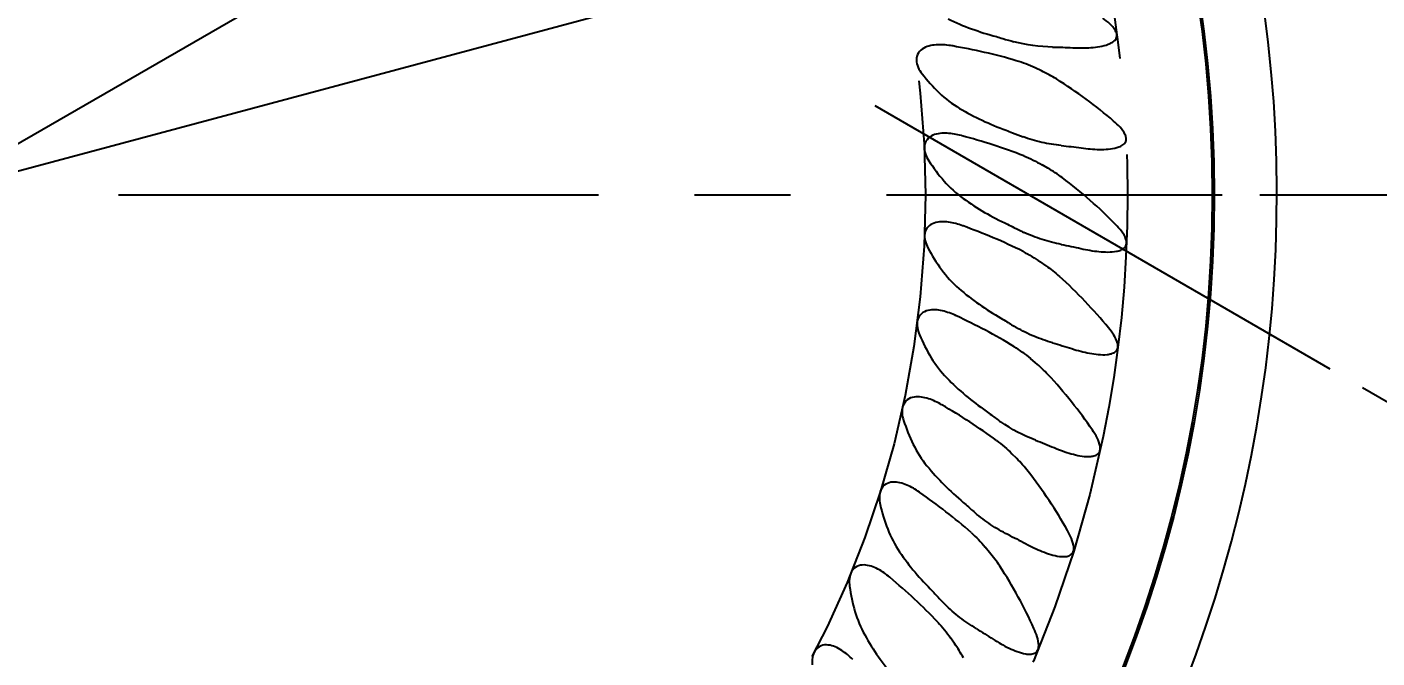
# Model space of a CAD drawing. Header units: millimetres. Extents: x 10 to 412, y 8 to 584.
# Drawn here: x 330.28 to 366, y 241.71 to 258.41 of the extents above; entities that cross this region are included whole.
import ezdxf

# ---------------------------------------------------------------- set-up
doc = ezdxf.new("R2010")
doc.units = ezdxf.units.MM
doc.linetypes.add('CENTERX2', pattern=[20.32, 12.7, -2.54, 2.54, -2.54])
doc.layers.add('CENTERLINE', color=4, linetype='CENTERX2')
doc.layers.add('DIMENSIONS', color=2, linetype='Continuous')
doc.layers.add('OUTLINE', color=7, linetype='Continuous', lineweight=25)
doc.styles.add('SLDTEXTSTYLE0', font='TXT', dxfattribs={"width": 0.75})
doc.dimstyles.new('SLDDIMSTYLE13', dxfattribs={"dimtxt": 3.5, "dimasz": 2, "dimexe": 0, "dimexo": 0.0625, "dimgap": 0.875, "dimtad": 1, "dimrnd": 1e-09, "dimzin": 12, "dimdsep": 46, "dimtxsty": 'SLDTEXTSTYLE0', "dimblk1": 'NONE', "dimsah": 1, "dimcen": 0, "dimadec": 0, "dimazin": 3, "dimtfac": 1, "dimtmove": 0, "dimatfit": 3, "dimldrblk": 'NONE', "dimfxl": 0, "dimfrac": 2, "dimtolj": 1, "dimtzin": 12, "dimarcsym": 0})
doc.dimstyles.new('SLDDIMSTYLE14', dxfattribs={"dimtxt": 3.5, "dimasz": 2, "dimexe": 0, "dimexo": 0.0625, "dimgap": 0.875, "dimtad": 1, "dimdec": 4, "dimzin": 12, "dimdsep": 46, "dimtxsty": 'SLDTEXTSTYLE0', "dimsah": 1, "dimcen": 0.09, "dimadec": 0, "dimazin": 3, "dimtfac": 1, "dimtdec": 0, "dimtofl": 0, "dimtmove": 0, "dimatfit": 3, "dimfxl": 0, "dimfrac": 2, "dimtolj": 1, "dimtzin": 12, "dimarcsym": 0})

# ---------------------------------------------------------------- blocks, each defined once
blk = doc.blocks.new('_D_41')
at = {"layer": 'DIMENSIONS'}
for q in [(375.287, 281.441), (300.246, 238.116)]:
    blk.add_line((355.154, 269.817), q, dxfattribs=at)
blk.add_solid([(355.154, 269.817), (357.136, 270.384), (356.636, 271.25)], dxfattribs=at)
at = {"layer": 'DIMENSIONS', "char_height": 3.5, "attachment_point": 1, "rotation": 30, "style": 'SLDTEXTSTYLE0'}
for s, insert in [('63,4', (363.823, 280.026)), ('%%c', (359.254, 277.388))]:
    blk.add_mtext(s, dxfattribs=dict(at, insert=insert))
blk = doc.blocks.new('_None')
blk = doc.blocks.new('_D_42')
at = {"layer": 'DIMENSIONS'}
for q in [(381.537, 268.392), (302.246, 247.146)]:
    blk.add_line((353.154, 260.787), q, dxfattribs=at)
blk.add_solid([(353.154, 260.787), (355.216, 260.822), (354.957, 261.788)], dxfattribs=at)
at = {"layer": 'DIMENSIONS', "char_height": 3.5, "attachment_point": 1, "rotation": 15, "style": 'SLDTEXTSTYLE0'}
for s, insert in [('52,7', (370.097, 269.993)), ('%%c', (365.001, 268.627))]:
    blk.add_mtext(s, dxfattribs=dict(at, insert=insert))
blk = doc.blocks.new('_D_43')
at = {"layer": 'DIMENSIONS'}
for p, q in [((362.901, 253.967), (376.119, 253.967)), ((365.622, 248.868), (373.524, 244.297))]:
    blk.add_line(p, q, dxfattribs=at)
for start, end in [(0, 13.1589), (329.9501, 0), (316.7912, 329.9501)]:
    blk.add_arc((356.808, 253.967), 17.311, start, end, dxfattribs=at)
for points in [[(374.119, 253.967), (374.503, 255.992), (373.505, 255.935)], [(371.792, 245.298), (370.275, 243.902), (371.111, 243.352)]]:
    blk.add_solid(points, dxfattribs=at)
at = {"layer": 'DIMENSIONS', "insert": (368.258, 247.249), "char_height": 3.5, "attachment_point": 1, "rotation": 74.975, "style": 'SLDTEXTSTYLE0'}
blk.add_mtext('30°', dxfattribs=at)
blk = doc.blocks.new('SW_CENTERMARKSYMBOL_0')
at = {"layer": 'CENTERLINE', "color": 0}
blk.add_line((5, 0), (34.201, 0), dxfattribs=at)

msp = doc.modelspace()

# ---------------------------------------------------------------- linework, layer by layer
at = {"layer": 'CENTERLINE'}
for radius in [31.70081, 26.35209]:
    msp.add_circle((327.70013, 253.96659), radius, dxfattribs=at)
at = {"layer": 'OUTLINE'}
for p, q in [((357.12036, 257.25012), (356.9558, 257.32686)), ((352.71139, 256.33671), (364.75611, 249.36869)), ((357.29459, 254.67348), (357.13734, 254.76427)), ((357.24358, 252.09147), (357.09484, 252.19562)), ((356.96773, 249.52372), (356.82864, 249.64044)), ((356.46914, 246.98979), (356.34075, 247.11818)), ((355.7516, 244.50895), (355.63488, 244.64805)), ((354.82056, 242.1001), (354.71642, 242.24884))]:
    msp.add_line(p, q, dxfattribs=at)
for radius in [33.99382, 33.94382]:
    msp.add_circle((327.70013, 253.96659), radius, dxfattribs=at)
msp.add_arc((327.70013, 253.96659), 35.65, 306.658466, 274.273816, dxfattribs=at)
for points, knots in [([(357.9501, 257.86073), (358.11219, 257.85274), (358.27464, 257.85245), (358.51116, 257.87024), (358.58886, 257.87919), (358.74155, 257.90643), (358.81714, 257.92446), (358.92554, 257.96586), (358.96078, 257.98211), (359.02621, 258.0227), (359.05664, 258.04682), (359.10386, 258.11087), (359.11811, 258.15138), (359.11561, 258.23476), (359.10094, 258.27483), (359.04234, 258.38339), (358.98695, 258.44154), (358.8697, 258.55016), (358.80744, 258.59871), (358.74331, 258.64477)], [0, 0, 0, 0, 0.25, 0.25, 0.375, 0.375, 0.5, 0.5, 0.5625, 0.5625, 0.625, 0.625, 0.6875, 0.6875, 0.75, 0.75, 0.875, 0.875, 1, 1, 1, 1]), ([(354.76406, 257.90913), (354.63751, 257.93119), (354.51056, 257.94397), (354.25531, 257.93471), (354.12362, 257.913), (353.95512, 257.82056), (353.9033, 257.77842), (353.83016, 257.66798), (353.81175, 257.60162), (353.81331, 257.46815), (353.83166, 257.40255), (353.88648, 257.2809), (353.9221, 257.22565), (353.96237, 257.17354)], [0, 0, 0, 0, 0.25, 0.25, 0.5, 0.5, 0.625, 0.625, 0.75, 0.75, 0.875, 0.875, 1, 1, 1, 1]), ([(353.96237, 257.17354), (354.10084, 256.9944), (354.25197, 256.82282), (354.58219, 256.51185), (354.75989, 256.37365), (354.95362, 256.25736)], [0, 0, 0, 0, 0.5, 0.5, 1, 1, 1, 1]), ([(359.03291, 255.92138), (358.80204, 256.11987), (358.56063, 256.31257), (358.05432, 256.68483), (357.78823, 256.86496), (357.51798, 257.03395)], [0, 0, 0, 0, 0.5, 0.5, 1, 1, 1, 1]), ([(358.17439, 255.20945), (358.33543, 255.18733), (358.49741, 255.17288), (358.73497, 255.17004), (358.81333, 255.17221), (358.96821, 255.18617), (359.0455, 255.19772), (359.15684, 255.2297), (359.19335, 255.24291), (359.26189, 255.27787), (359.29464, 255.29982), (359.34636, 255.35953), (359.3637, 255.39901), (359.36779, 255.48167), (359.35653, 255.52291), (359.30742, 255.6357), (359.2568, 255.699), (359.15031, 255.81631), (359.09274, 255.86994), (359.03291, 255.92138)], [0, 0, 0, 0, 0.25, 0.25, 0.375, 0.375, 0.5, 0.5, 0.5625, 0.5625, 0.625, 0.625, 0.6875, 0.6875, 0.75, 0.75, 0.875, 0.875, 1, 1, 1, 1]), ([(355.00469, 255.53535), (354.88054, 255.56835), (354.75519, 255.59215), (354.50011, 255.60518), (354.36702, 255.59502), (354.1911, 255.51762), (354.13581, 255.48016), (354.05332, 255.37651), (354.0292, 255.31201), (354.01912, 255.17891), (354.03169, 255.11196), (354.07569, 254.986), (354.10637, 254.92785), (354.14194, 254.87244)], [0, 0, 0, 0, 0.25, 0.25, 0.5, 0.5, 0.625, 0.625, 0.75, 0.75, 0.875, 0.875, 1, 1, 1, 1]), ([(357.64683, 255.27354), (357.47392, 255.29159), (357.30004, 255.31926), (356.96159, 255.39548), (356.79605, 255.44405), (356.63452, 255.50397)], [0, 0, 0, 0, 0.5, 0.5, 1, 1, 1, 1]), ([(354.14194, 254.87244), (354.26334, 254.68335), (354.39645, 254.50216), (354.69768, 254.16326), (354.86582, 254.00671), (355.04956, 253.87335)], [0, 0, 0, 0, 0.5, 0.5, 1, 1, 1, 1]), ([(359.08405, 253.18311), (358.87147, 253.40086), (358.64772, 253.61393), (358.17523, 254.02937), (357.926, 254.23184), (357.67185, 254.42349)], [0, 0, 0, 0, 0.5, 0.5, 1, 1, 1, 1]), ([(355.03752, 253.14964), (354.91672, 253.19333), (354.79392, 253.22796), (354.54094, 253.26317), (354.40747, 253.26465), (354.22548, 253.20288), (354.16713, 253.17037), (354.07592, 253.07431), (354.04627, 253.01216), (354.02463, 252.88045), (354.03131, 252.81266), (354.06417, 252.68334), (354.08966, 252.62274), (354.12027, 252.56443)], [0, 0, 0, 0, 0.25, 0.25, 0.5, 0.5, 0.625, 0.625, 0.75, 0.75, 0.875, 0.875, 1, 1, 1, 1]), ([(357.64678, 252.65854), (357.47647, 252.69152), (357.30574, 252.73418), (356.97471, 252.83975), (356.81398, 252.90261), (356.6584, 252.97632)], [0, 0, 0, 0, 0.5, 0.5, 1, 1, 1, 1]), ([(358.16675, 252.54871), (358.32546, 252.5126), (358.48567, 252.48407), (358.72241, 252.46054), (358.8008, 252.45589), (358.9567, 252.45639), (359.03493, 252.46126), (359.14843, 252.48356), (359.18594, 252.49361), (359.25716, 252.52265), (359.2917, 252.54184), (359.34809, 252.59714), (359.36851, 252.63515), (359.37924, 252.71727), (359.37135, 252.75938), (359.33228, 252.8749), (359.28735, 252.94256), (359.19194, 253.06806), (359.13929, 253.12653), (359.08405, 253.18311)], [0, 0, 0, 0, 0.25, 0.25, 0.375, 0.375, 0.5, 0.5, 0.5625, 0.5625, 0.625, 0.625, 0.6875, 0.6875, 0.75, 0.75, 0.875, 0.875, 1, 1, 1, 1]), ([(354.12027, 252.56443), (354.22458, 252.36576), (354.34127, 252.17382), (354.61173, 251.80995), (354.76579, 251.63905), (354.93736, 251.49004)], [0, 0, 0, 0, 0.5, 0.5, 1, 1, 1, 1]), ([(358.89634, 250.4508), (358.7036, 250.68618), (358.4992, 250.91804), (358.06421, 251.37359), (357.83383, 251.59672), (357.59762, 251.80954)], [0, 0, 0, 0, 0.5, 0.5, 1, 1, 1, 1]), ([(354.86229, 250.77013), (354.74575, 250.82419), (354.62644, 250.86939), (354.37749, 250.92652), (354.24466, 250.93963), (354.05798, 250.89395), (353.99702, 250.86665), (353.89779, 250.77891), (353.86283, 250.71957), (353.82979, 250.59025), (353.83054, 250.52214), (353.85201, 250.39045), (353.87212, 250.32785), (353.89753, 250.2671)], [0, 0, 0, 0, 0.25, 0.25, 0.5, 0.5, 0.625, 0.625, 0.75, 0.75, 0.875, 0.875, 1, 1, 1, 1]), ([(357.41882, 250.0535), (357.25132, 250.1014), (357.08506, 250.15882), (356.76532, 250.29251), (356.61073, 250.36907), (356.4619, 250.45621)], [0, 0, 0, 0, 0.5, 0.5, 1, 1, 1, 1]), ([(357.92723, 249.89877), (358.08212, 249.84898), (358.23908, 249.80664), (358.47261, 249.76259), (358.55022, 249.75111), (358.70541, 249.73798), (358.78377, 249.73599), (358.89845, 249.74815), (358.9363, 249.75471), (359.01037, 249.77739), (359.04653, 249.7935), (359.10734, 249.843), (359.13149, 249.87913), (359.14978, 249.95983), (359.1458, 250.0025), (359.11703, 250.12181), (359.07813, 250.19307), (358.99373, 250.32691), (358.94635, 250.38973), (358.89634, 250.4508)], [0, 0, 0, 0, 0.25, 0.25, 0.375, 0.375, 0.5, 0.5, 0.5625, 0.5625, 0.625, 0.625, 0.6875, 0.6875, 0.75, 0.75, 0.875, 0.875, 1, 1, 1, 1]), ([(353.89753, 250.2671), (353.98493, 250.05818), (354.08697, 249.85253), (354.325, 249.46753), (354.46073, 249.28816), (354.61787, 249.12559)], [0, 0, 0, 0, 0.5, 0.5, 1, 1, 1, 1]), ([(358.47121, 247.74525), (358.29976, 247.99647), (358.11631, 248.24534), (357.72226, 248.73754), (357.51254, 248.97949), (357.29585, 249.21201)], [0, 0, 0, 0, 0.5, 0.5, 1, 1, 1, 1]), ([(354.48034, 248.41496), (354.36896, 248.47897), (354.25404, 248.5344), (354.01102, 248.613), (353.87983, 248.63764), (353.68988, 248.6084), (353.62678, 248.58652), (353.52027, 248.50776), (353.48028, 248.4517), (353.43609, 248.32575), (353.43091, 248.25783), (353.44081, 248.12477), (353.45539, 248.06066), (353.47541, 247.99793)], [0, 0, 0, 0, 0.25, 0.25, 0.5, 0.5, 0.625, 0.625, 0.75, 0.75, 0.875, 0.875, 1, 1, 1, 1]), ([(355.937, 247.46724), (355.70483, 247.64067), (355.46661, 247.80449), (354.98185, 248.11802), (354.73453, 248.26811), (354.48892, 248.41001)], [0, 0, 0, 0, 0.5, 0.5, 1, 1, 1, 1]), ([(353.47541, 247.99793), (353.5444, 247.78177), (353.62834, 247.56766), (353.83161, 247.16412), (353.95106, 246.97373), (354.09352, 246.79797)], [0, 0, 0, 0, 0.5, 0.5, 1, 1, 1, 1]), ([(357.45768, 247.27978), (357.60732, 247.21682), (357.75956, 247.1611), (357.98783, 247.09691), (358.06399, 247.07871), (358.21724, 247.052), (358.29501, 247.04317), (358.40936, 247.04493), (358.4472, 247.04798), (358.52223, 247.06334), (358.55996, 247.07565), (358.62679, 247.11959), (358.65401, 247.15224), (358.68079, 247.2318), (358.68075, 247.27462), (358.66319, 247.39596), (358.63072, 247.47069), (358.55829, 247.61192), (358.51594, 247.6797), (358.47121, 247.74525)], [0, 0, 0, 0, 0.25, 0.25, 0.375, 0.375, 0.5, 0.5, 0.5625, 0.5625, 0.625, 0.625, 0.6875, 0.6875, 0.75, 0.75, 0.875, 0.875, 1, 1, 1, 1]), ([(357.81189, 245.08705), (357.66302, 245.35221), (357.5019, 245.61622), (357.15189, 246.1414), (356.96438, 246.40022), (356.76884, 246.65067)], [0, 0, 0, 0, 0.5, 0.5, 1, 1, 1, 1]), ([(353.89457, 246.10204), (353.7892, 246.17551), (353.67955, 246.24074), (353.4443, 246.34023), (353.31576, 246.37621), (353.12398, 246.36363), (353.05922, 246.34734), (352.94625, 246.27816), (352.90152, 246.2258), (352.84653, 246.10418), (352.83544, 246.03697), (352.83371, 245.90355), (352.84264, 245.83842), (352.85712, 245.77418)], [0, 0, 0, 0, 0.25, 0.25, 0.5, 0.5, 0.625, 0.625, 0.75, 0.75, 0.875, 0.875, 1, 1, 1, 1]), ([(355.26309, 245.03097), (355.04704, 245.22388), (354.82401, 245.40784), (354.36824, 245.76257), (354.13494, 245.93364), (353.9027, 246.09636)], [0, 0, 0, 0, 0.5, 0.5, 1, 1, 1, 1]), ([(352.85712, 245.77418), (352.90713, 245.55231), (352.97217, 245.33171), (353.13927, 244.91261), (353.24158, 244.71259), (353.3683, 244.52492)], [0, 0, 0, 0, 0.5, 0.5, 1, 1, 1, 1]), ([(356.28782, 244.95235), (356.13271, 245.02786), (355.98167, 245.11154), (355.6894, 245.29865), (355.54748, 245.40287), (355.41537, 245.51511)], [0, 0, 0, 0, 0.5, 0.5, 1, 1, 1, 1]), ([(356.76165, 244.71169), (356.90559, 244.63573), (357.05265, 244.56686), (357.27495, 244.48292), (357.34945, 244.45811), (357.50033, 244.41815), (357.57697, 244.40267), (357.69142, 244.39472), (357.7296, 244.39457), (357.80657, 244.40392), (357.84478, 244.41328), (357.91407, 244.45169), (357.94383, 244.48262), (357.97622, 244.55926), (357.9797, 244.60168), (357.97219, 244.72459), (357.94659, 244.8005), (357.88631, 244.94817), (357.85047, 245.01834), (357.81189, 245.08705)], [0, 0, 0, 0, 0.25, 0.25, 0.375, 0.375, 0.5, 0.5, 0.5625, 0.5625, 0.625, 0.625, 0.6875, 0.6875, 0.75, 0.75, 0.875, 0.875, 1, 1, 1, 1]), ([(353.10945, 243.84897), (353.01088, 243.93134), (352.90734, 244.00589), (352.68165, 244.1255), (352.55674, 244.17254), (352.3646, 244.17673), (352.29865, 244.16615), (352.18009, 244.10707), (352.13097, 244.05881), (352.06558, 243.94245), (352.04868, 243.87646), (352.03533, 243.7437), (352.03855, 243.67803), (352.04738, 243.61278)], [0, 0, 0, 0, 0.25, 0.25, 0.5, 0.5, 0.625, 0.625, 0.75, 0.75, 0.875, 0.875, 1, 1, 1, 1]), ([(356.9234, 242.49642), (356.79822, 242.77352), (356.66068, 243.05069), (356.35745, 243.60492), (356.19353, 243.87853), (356.0206, 244.145)], [0, 0, 0, 0, 0.5, 0.5, 1, 1, 1, 1]), ([(354.37941, 242.6627), (354.1811, 242.87359), (353.97496, 243.0763), (353.55161, 243.46962), (353.33416, 243.66032), (353.11705, 243.84261)], [0, 0, 0, 0, 0.5, 0.5, 1, 1, 1, 1]), ([(352.04738, 243.61278), (352.07794, 243.38677), (352.12349, 243.16173), (352.25328, 242.73015), (352.33771, 242.52197), (352.44773, 242.32372)], [0, 0, 0, 0, 0.5, 0.5, 1, 1, 1, 1]), ([(355.39339, 242.49507), (355.24543, 242.58383), (355.10204, 242.68048), (354.82639, 242.89305), (354.69474, 243.00881), (354.57331, 243.13173)], [0, 0, 0, 0, 0.5, 0.5, 1, 1, 1, 1]), ([(355.84444, 242.21403), (355.98126, 242.12578), (356.1205, 242.04497), (356.33644, 241.94111), (356.40907, 241.9097), (356.55641, 241.85669), (356.63141, 241.83468), (356.74516, 241.817), (356.78369, 241.81364), (356.86076, 241.81665), (356.89962, 241.82294), (356.9712, 241.85559), (357.00343, 241.88439), (357.04152, 241.95795), (357.04847, 242.00018), (357.05122, 242.12203), (357.03214, 242.20094), (356.98543, 242.35144), (356.95595, 242.42437), (356.9234, 242.49642)], [0, 0, 0, 0, 0.25, 0.25, 0.375, 0.375, 0.5, 0.5, 0.5625, 0.5625, 0.625, 0.625, 0.6875, 0.6875, 0.75, 0.75, 0.875, 0.875, 1, 1, 1, 1]), ([(352.13096, 241.6729), (352.03994, 241.76355), (351.94328, 241.84684), (351.72888, 241.98566), (351.60855, 242.04341), (351.4175, 242.06434), (351.35088, 242.05954), (351.22762, 242.01102), (351.17448, 241.96722), (351.0992, 241.857), (351.07661, 241.79274), (351.05174, 241.66165), (351.04923, 241.59595), (351.05233, 241.53017)], [0, 0, 0, 0, 0.25, 0.25, 0.5, 0.5, 0.625, 0.625, 0.75, 0.75, 0.875, 0.875, 1, 1, 1, 1])]:
    msp.add_open_spline(points, degree=3, knots=knots, dxfattribs=at)
for points in [[(354.65026, 258.62394), (355.05667, 258.42595), (355.48443, 258.27539), (355.92925, 258.15395)], [(355.92925, 258.15395), (355.98774, 258.13798), (356.04599, 258.12105), (356.104, 258.10319)], [(356.104, 258.10319), (356.199, 258.07396), (356.29449, 258.04625), (356.39042, 258.01991)], [(357.41896, 257.87859), (357.0697, 257.88444), (356.72355, 257.92847), (356.39042, 258.01991)], [(354.77382, 257.90742), (354.77057, 257.908), (354.76732, 257.90857), (354.76406, 257.90913)], [(356.45702, 257.51678), (355.89657, 257.68557), (355.33342, 257.80857), (354.77382, 257.90742)], [(357.41896, 257.87859), (357.59762, 257.8756), (357.77464, 257.86937), (357.9501, 257.86073)], [(356.9558, 257.32686), (356.79428, 257.40218), (356.62794, 257.4653), (356.45702, 257.51678)], [(357.51798, 257.03395), (357.39062, 257.11359), (357.2567, 257.18655), (357.12037, 257.25012)], [(354.95362, 256.25736), (355.34139, 256.02461), (355.75442, 255.83736), (356.18678, 255.67769)], [(355.01427, 255.5328), (355.01108, 255.53365), (355.00788, 255.53451), (355.00469, 255.53535)], [(356.65701, 254.99694), (356.11219, 255.21442), (355.5619, 255.38588), (355.01427, 255.5328)], [(356.18678, 255.67769), (356.24366, 255.65668), (356.30021, 255.63473), (356.35645, 255.61189)], [(356.35645, 255.61189), (356.44852, 255.57449), (356.54123, 255.53857), (356.63452, 255.50397)], [(357.64683, 255.27354), (357.82457, 255.25498), (358.00036, 255.23335), (358.17439, 255.20945)], [(356.65701, 254.99694), (356.82326, 254.93057), (356.98343, 254.85313), (357.13734, 254.76427)], [(357.67185, 254.42349), (357.55208, 254.5138), (357.4253, 254.59802), (357.29459, 254.67348)], [(355.04956, 253.87335), (355.41574, 253.60756), (355.8109, 253.38507), (356.22751, 253.1884)], [(355.04683, 253.14625), (355.04373, 253.14739), (355.04062, 253.14851), (355.03752, 253.14964)], [(356.63662, 252.46926), (356.11297, 252.73333), (355.57973, 252.95211), (355.04683, 253.14625)], [(356.22751, 253.1884), (356.28235, 253.16251), (356.33677, 253.13572), (356.3908, 253.10807)], [(356.3908, 253.10807), (356.47925, 253.06279), (356.56848, 253.01892), (356.6584, 252.97632)], [(357.64678, 252.65854), (357.82224, 252.62456), (357.99549, 252.58769), (358.16675, 252.54871)], [(356.63662, 252.46926), (356.79617, 252.3888), (356.94901, 252.29773), (357.09484, 252.19562)], [(357.24358, 252.09147), (357.36698, 252.00506), (357.48611, 251.91001), (357.59762, 251.80954)], [(354.93736, 251.49004), (355.27914, 251.19321), (355.65343, 250.93716), (356.05113, 250.70504)], [(354.87127, 250.76595), (354.86828, 250.76735), (354.86528, 250.76874), (354.86229, 250.77013)], [(356.396, 249.95298), (355.89906, 250.26063), (355.38695, 250.5253), (354.87127, 250.76595)], [(356.05113, 250.70504), (356.1035, 250.67447), (356.15539, 250.64304), (356.2068, 250.61078)], [(356.2068, 250.61078), (356.29101, 250.55794), (356.37607, 250.50646), (356.4619, 250.45621)], [(356.396, 249.95298), (356.54764, 249.8591), (356.69198, 249.7551), (356.82864, 249.64044)], [(357.41882, 250.0535), (357.59068, 250.00435), (357.76004, 249.95251), (357.92723, 249.89877)], [(357.29585, 249.21201), (357.1932, 249.32216), (357.08266, 249.42728), (356.96773, 249.52372)], [(354.61787, 249.12559), (354.93259, 248.79998), (355.28316, 248.5123), (355.65898, 248.2465)], [(354.48892, 248.41001), (354.48606, 248.41167), (354.4832, 248.41331), (354.48034, 248.41496)], [(355.65898, 248.2465), (355.70849, 248.21148), (355.75744, 248.17565), (355.80584, 248.13903)], [(355.80584, 248.13903), (355.88521, 248.07899), (355.96546, 248.0203), (356.0465, 247.96281)], [(356.96468, 247.47823), (356.64007, 247.60258), (356.33208, 247.76024), (356.0465, 247.96281)], [(355.937, 247.46724), (356.07937, 247.36089), (356.21581, 247.24312), (356.34075, 247.11818)], [(356.96468, 247.47823), (357.13162, 247.41428), (357.29583, 247.34789), (357.45768, 247.27978)], [(356.76884, 246.65067), (356.67536, 246.7704), (356.57548, 246.88345), (356.46914, 246.98979)], [(354.09352, 246.79797), (354.3785, 246.44638), (354.70262, 246.12921), (355.05405, 245.83149)], [(353.9027, 246.09636), (353.89999, 246.09826), (353.89728, 246.10015), (353.89457, 246.10204)], [(355.05405, 245.83149), (355.10031, 245.7923), (355.14595, 245.75234), (355.19098, 245.71163)], [(355.19098, 245.71163), (355.26481, 245.6449), (355.33965, 245.57944), (355.41537, 245.51511)], [(355.26309, 245.03097), (355.39587, 244.91241), (355.52119, 244.78354), (355.63488, 244.64805)], [(356.28782, 244.95235), (356.44857, 244.87408), (356.60637, 244.79363), (356.76165, 244.71169)], [(353.3683, 244.52492), (353.62143, 244.15), (353.91665, 243.80576), (354.24094, 243.47839)], [(356.0206, 244.145), (355.93809, 244.27215), (355.84847, 244.39351), (355.7516, 244.50895)], [(353.11705, 243.84261), (353.11452, 243.84473), (353.11199, 243.84685), (353.10945, 243.84897)], [(354.24094, 243.47839), (354.2836, 243.43533), (354.32558, 243.39154), (354.36691, 243.34706)], [(354.36691, 243.34706), (354.43462, 243.27417), (354.50346, 243.20244), (354.57331, 243.13173)], [(354.37941, 242.6627), (354.50228, 242.53204), (354.61468, 242.39413), (354.71642, 242.24884)], [(352.44773, 242.32372), (352.66713, 241.92832), (352.93119, 241.55965), (353.22584, 241.20512)], [(355.39339, 242.49507), (355.54673, 242.40308), (355.69691, 242.30918), (355.84444, 242.21403)], [(355.05682, 241.71409), (354.98557, 241.84819), (354.90684, 241.97688), (354.82056, 242.1001)]]:
    msp.add_open_spline(points, degree=3, dxfattribs=at)

# ---------------------------------------------------------------- block references
at = {"layer": 'CENTERLINE'}
msp.add_blockref('SW_CENTERMARKSYMBOL_0', (327.70013, 253.96659), dxfattribs=at)

# ---------------------------------------------------------------- dimensions: what is measured, and where the dimension line sits
at = {"layer": 'DIMENSIONS'}
for p1, p2, picture, middle in [((300.24643, 238.11619), (355.15384, 269.817), '_D_41', (367.78195, 277.10784)), ((302.24597, 247.14617), (353.1543, 260.78702), '_D_42', (373.16443, 266.14872))]:
    dim = msp.add_diameter_dim_2p(p1=p1, p2=p2, dimstyle='SLDDIMSTYLE13', dxfattribs=at)
    dim.commit()
    dim.dimension.update_dxf_attribs({"geometry": picture, "text_midpoint": middle, "dimtype": 163})
dim = msp.add_angular_dim_2l(base=(373.52741, 249.47892), line1=((352.71139, 256.33671), (364.75611, 249.36869)), line2=((361.90094, 253.96659), (293.49932, 253.96659)), dimstyle='SLDDIMSTYLE14', dxfattribs=at)
dim.commit()
dim.dimension.update_dxf_attribs({"geometry": '_D_43', "text_midpoint": (373.52741, 249.47892), "dimtype": 162})

doc.saveas('drawing.dxf')
